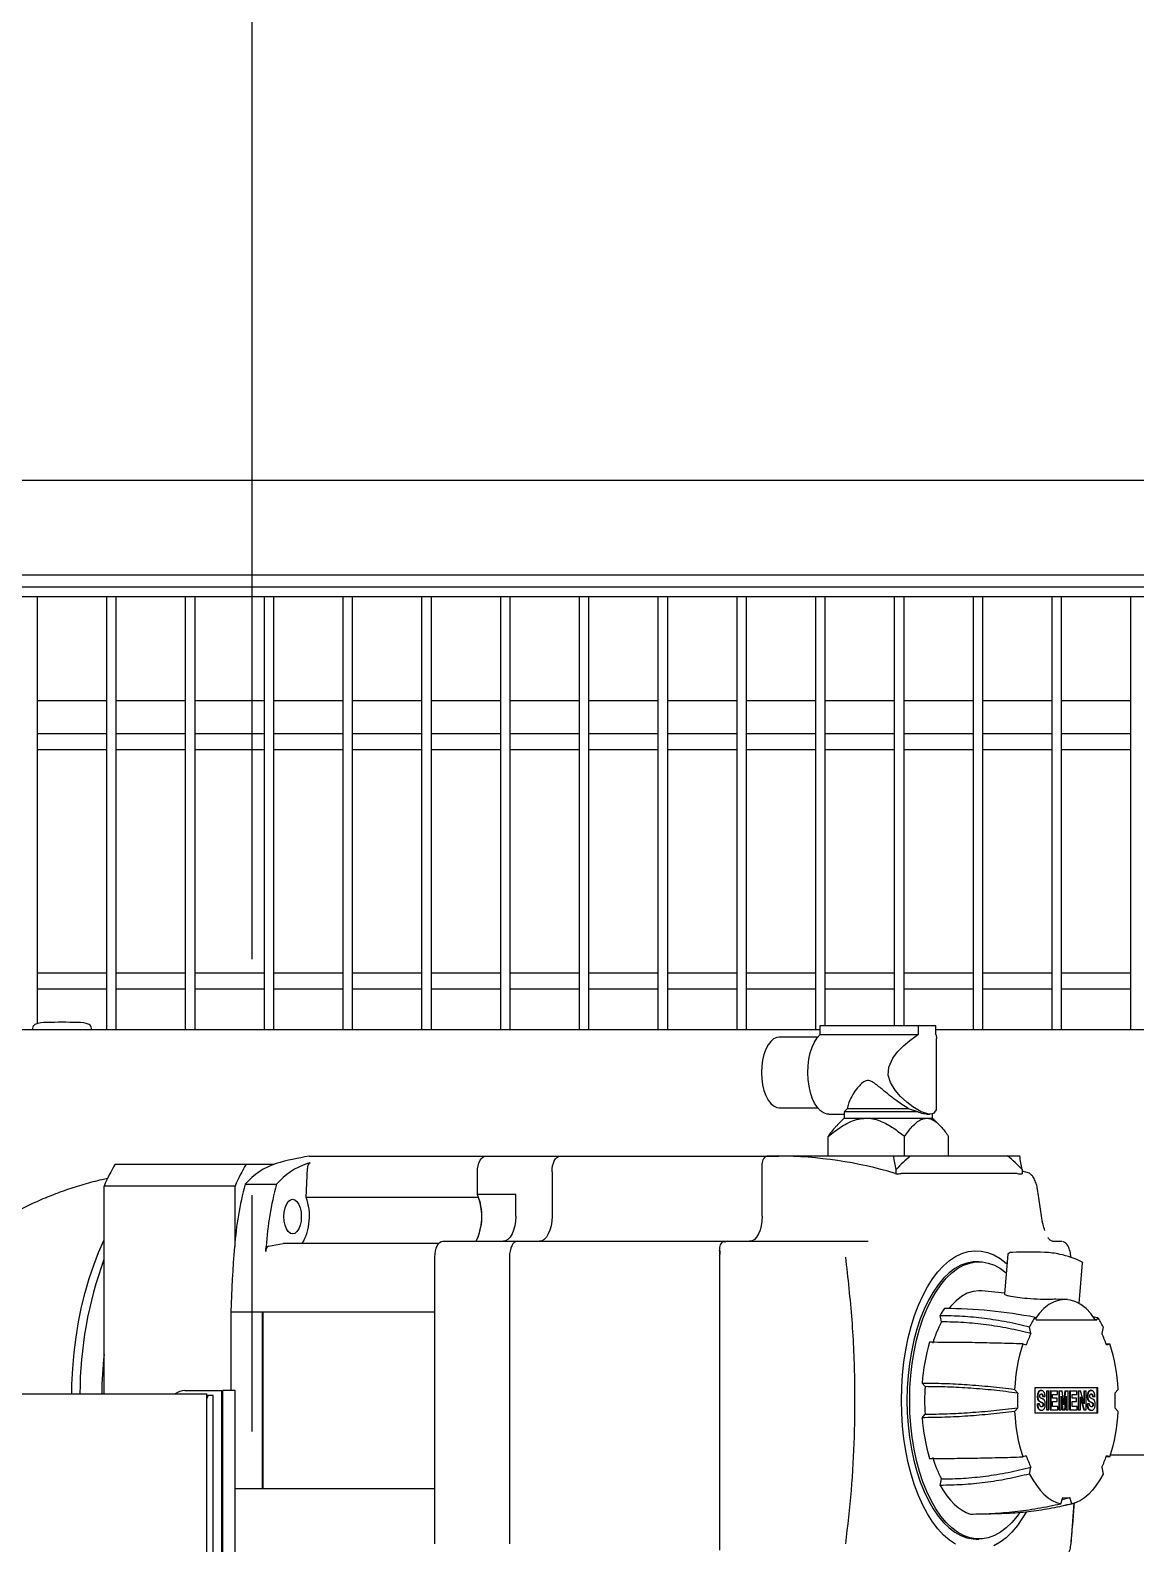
# Model space of a CAD drawing. Header units: inches. Extents: x -347369 to -260369, y 119522 to 149869.
# Drawn here: x -325453.9 to -325103.1, y 137089.1 to 137569.5 of the extents above; entities that cross this region are included whole.
import ezdxf

# ---------------------------------------------------------------- set-up
doc = ezdxf.new("R2010")
doc.units = ezdxf.units.IN
doc.header["$LTSCALE"] = 300
doc.linetypes.add('CENTRO', pattern=[2, 1.25, -0.25, 0.25, -0.25])
for name, color, linetype in [('ASSI', 254, 'CENTRO'), ('MACCHINA', 40, 'Continuous'), ('QUOTE', 7, 'Continuous')]:
    doc.layers.add(name, color=color, linetype=linetype)

# ---------------------------------------------------------------- blocks, each defined once
blk = doc.blocks.new('A$C27be3406')
at = {"layer": 'ASSI'}
blk.add_line((0, 2250), (0, -3750), dxfattribs=at)
at = {"layer": 'MACCHINA'}
for p, q in [((-116.5, -1573), (369, -1573)), ((-116.5, -1603), (369, -1603)), ((369, -1607), (-116.5, -1607)), ((369, -1610), (-116.5, -1610)), ((-68, -1745.5), (-68, -1610)), ((-46, -1747.5), (-46, -1610)), ((-43, -1747.5), (-43, -1610)), ((-21, -1747.5), (-21, -1610)), ((-18, -1747.5), (-18, -1610)), ((4, -1747.5), (4, -1610)), ((7, -1747.5), (7, -1610)), ((29, -1747.5), (29, -1610)), ((32, -1747.5), (32, -1610)), ((54, -1747.5), (54, -1610)), ((57, -1747.5), (57, -1610)), ((79, -1747.5), (79, -1610)), ((82, -1747.5), (82, -1610)), ((104, -1747.5), (104, -1610)), ((107, -1747.5), (107, -1610)), ((129, -1747.5), (129, -1610)), ((132, -1747.5), (132, -1610)), ((154, -1747.5), (154, -1610)), ((157, -1747.5), (157, -1610)), ((179, -1747.5), (179, -1610)), ((182, -1746.1), (182, -1610)), ((204, -1746.1), (204, -1610)), ((207, -1746.1), (207, -1610)), ((229, -1747.5), (229, -1610)), ((232, -1747.5), (232, -1610)), ((254, -1747.5), (254, -1610)), ((257, -1747.5), (257, -1610)), ((279, -1747.5), (279, -1610)), ((-46, -1643), (-68, -1643)), ((-21, -1643), (-43, -1643)), ((4, -1643), (-18, -1643)), ((29, -1643), (7, -1643)), ((54, -1643), (32, -1643)), ((79, -1643), (57, -1643)), ((104, -1643), (82, -1643)), ((129, -1643), (107, -1643)), ((154, -1643), (132, -1643)), ((179, -1643), (157, -1643)), ((204, -1643), (182, -1643)), ((229, -1643), (207, -1643)), ((254, -1643), (232, -1643)), ((279, -1643), (257, -1643)), ((-46, -1653.5), (-68, -1653.5)), ((-21, -1653.5), (-43, -1653.5)), ((4, -1653.5), (-18, -1653.5)), ((29, -1653.5), (7, -1653.5)), ((54, -1653.5), (32, -1653.5)), ((79, -1653.5), (57, -1653.5)), ((104, -1653.5), (82, -1653.5)), ((129, -1653.5), (107, -1653.5)), ((154, -1653.5), (132, -1653.5)), ((179, -1653.5), (157, -1653.5)), ((204, -1653.5), (182, -1653.5)), ((229, -1653.5), (207, -1653.5)), ((254, -1653.5), (232, -1653.5)), ((279, -1653.5), (257, -1653.5)), ((-68, -1658.5), (-46, -1658.5)), ((-43, -1658.5), (-21, -1658.5)), ((-18, -1658.5), (4, -1658.5)), ((7, -1658.5), (29, -1658.5)), ((32, -1658.5), (54, -1658.5)), ((57, -1658.5), (79, -1658.5)), ((82, -1658.5), (104, -1658.5)), ((107, -1658.5), (129, -1658.5)), ((132, -1658.5), (154, -1658.5)), ((157, -1658.5), (179, -1658.5)), ((182, -1658.5), (204, -1658.5)), ((207, -1658.5), (229, -1658.5)), ((232, -1658.5), (254, -1658.5)), ((257, -1658.5), (279, -1658.5)), ((-46, -1729.5), (-68, -1729.5)), ((-21, -1729.5), (-43, -1729.5)), ((4, -1729.5), (-18, -1729.5)), ((29, -1729.5), (7, -1729.5)), ((54, -1729.5), (32, -1729.5)), ((79, -1729.5), (57, -1729.5)), ((104, -1729.5), (82, -1729.5)), ((129, -1729.5), (107, -1729.5)), ((154, -1729.5), (132, -1729.5)), ((179, -1729.5), (157, -1729.5)), ((204, -1729.5), (182, -1729.5)), ((229, -1729.5), (207, -1729.5)), ((254, -1729.5), (232, -1729.5)), ((279, -1729.5), (257, -1729.5)), ((-68, -1734.5), (-46, -1734.5)), ((-43, -1734.5), (-21, -1734.5)), ((-18, -1734.5), (4, -1734.5)), ((7, -1734.5), (29, -1734.5)), ((32, -1734.5), (54, -1734.5)), ((57, -1734.5), (79, -1734.5)), ((82, -1734.5), (104, -1734.5)), ((107, -1734.5), (129, -1734.5)), ((132, -1734.5), (154, -1734.5)), ((157, -1734.5), (179, -1734.5)), ((182, -1734.5), (204, -1734.5)), ((207, -1734.5), (229, -1734.5)), ((232, -1734.5), (254, -1734.5)), ((257, -1734.5), (279, -1734.5)), ((180.34, -1747.5), (-402.5, -1747.5)), ((-69.55, -1746.9), (-69.55, -1747.5)), ((-50.85, -1747.5), (-50.85, -1746.9)), ((180.34, -1748.95), (180.34, -1746.1)), ((180.34, -1746.1), (217.08, -1746.1)), ((211.58, -1748.95), (211.58, -1746.1)), ((217.08, -1748.95), (217.08, -1746.1)), ((457.5, -1747.5), (217.08, -1747.5)), ((179.55, -1749.8), (167.33, -1749.8)), ((180.34, -1748.95), (211.58, -1748.95)), ((217.26, -1771.79), (217.26, -1750.18)), ((167.33, -1772.2), (179.55, -1772.2)), ((189.02, -1772.49), (188.01, -1773.5)), ((208.43, -1772.5), (189.02, -1772.5)), ((211.33, -1773.5), (208.43, -1772.5)), ((183.09, -1774.25), (188.01, -1774.25)), ((188.01, -1775.5), (185.85, -1777.67)), ((188.01, -1773.5), (188.01, -1775.5)), ((211.33, -1773.5), (188.01, -1773.5)), ((188.01, -1775.5), (216.01, -1775.5)), ((214.14, -1774.25), (215.22, -1774.25)), ((216.01, -1775.5), (216.01, -1774.1)), ((218.18, -1777.67), (216.01, -1775.5)), ((182.89, -1787.5), (182.89, -1781.3)), ((207.14, -1787.5), (207.14, -1781.3)), ((221.14, -1787.5), (221.14, -1781.3)), ((-43.38, -1790.1), (7.12, -1790.1)), ((17.27, -1800.69), (17.67, -1791.49)), ((18.19, -1787.6), (167.21, -1787.6)), ((161.96, -1806.6), (161.96, -1790.6)), ((167.21, -1787.6), (163.46, -1787.6)), ((167.21, -1787.5), (243.69, -1787.5)), ((167.21, -1787.5), (167.21, -1787.6)), ((204.45, -1793.21), (204.45, -1791.84)), ((244.45, -1791.84), (244.45, -1793.21)), ((-2.1, -1796.51), (7.86, -1796.51)), ((71.64, -1799.77), (71.64, -1792.6)), ((95.28, -1792.6), (95.28, -1806.6)), ((204.15, -1793.04), (204.45, -1793.21)), ((242.85, -1793.13), (206.05, -1793.13)), ((246.83, -1793.02), (244.45, -1792.37)), ((247.16, -1793.32), (246.84, -1793.02)), ((247.47, -1793.6), (247.3, -1793.44)), ((-46.88, -1863.05), (-46.88, -1797.08)), ((-5.31, -1797.08), (-46.88, -1797.08)), ((-5.31, -1814.96), (-5.31, -1797.08)), ((72, -1800.69), (17.27, -1800.69)), ((83.76, -1799.77), (71.64, -1799.77)), ((83.76, -1806.6), (83.76, -1799.77)), ((5.35, -1816.13), (9.95, -1815.33)), ((59.34, -1815.33), (9.95, -1815.33)), ((60.64, -1814.6), (150.96, -1814.6)), ((190.19, -1814.6), (195.59, -1814.6)), ((253.29, -1814.18), (254.09, -1814.6)), ((254.09, -1814.6), (257.05, -1814.6)), ((58.14, -1910.6), (58.14, -1819.6)), ((81.78, -1819.6), (81.78, -1910.6)), ((148.46, -1817.6), (148.46, -1912.6)), ((239.96, -1818.53), (238.83, -1831.35)), ((230.77, -1821.1), (229.91, -1821.1)), ((262.53, -1834.33), (263.66, -1821.46)), ((238.85, -1831.07), (231.65, -1830.34)), ((255.17, -1832.89), (257.34, -1832.96)), ((258.86, -1833.1), (257.34, -1832.94)), ((58.14, -1837.1), (-6.56, -1837.1)), ((-6.56, -1862), (-6.56, -1837.1)), ((3.4, -1893.1), (3.4, -1837.1)), ((3.65, -1893.1), (3.65, -1837.1)), ((218.85, -1840.17), (218.48, -1838.12)), ((248.56, -1838.75), (248.86, -1839.54)), ((248.86, -1839.54), (268.12, -1839.54)), ((266.93, -1838.43), (268.42, -1838.75)), ((268.12, -1839.54), (267.68, -1839.49)), ((267.68, -1839.54), (267.68, -1839.49)), ((268.42, -1838.75), (268.12, -1839.54)), ((247.22, -1843.88), (246.84, -1841.73)), ((270.14, -1841.73), (269.75, -1843.88)), ((244.63, -1847.17), (245.77, -1847.47)), ((271.07, -1847.12), (272.34, -1847.17)), ((271.21, -1847.47), (272.34, -1847.17)), ((-143.21, -1863.05), (-14.21, -1863.05)), ((-21.21, -1862), (-9.51, -1862)), ((-14.21, -2327.5), (-14.21, -1863.05)), ((-12.21, -1863.5), (-14.21, -1863.5)), ((-12.21, -1927.5), (-12.21, -1863.5)), ((-9.51, -1958), (-9.51, -1862)), ((-5.21, -1862), (-9.21, -1862)), ((-9.21, -1958), (-9.21, -1862)), ((-5.21, -1958), (-5.21, -1862)), ((213.66, -1860.74), (212.73, -1859.6)), ((242.08, -1861.6), (243.05, -1862.79)), ((248.49, -1861.1), (248.49, -1869.1)), ((268.49, -1861.1), (248.49, -1861.1)), ((250.38, -1861.97), (250.56, -1861.97)), ((250.95, -1863.91), (251.12, -1863.91)), ((251.12, -1863.91), (251.73, -1863.91)), ((252.15, -1862.1), (252.15, -1868.1)), ((252.15, -1862.1), (252.93, -1862.1)), ((252.32, -1862.1), (252.32, -1868.1)), ((252.93, -1868.1), (252.93, -1862.1)), ((253.36, -1862.1), (253.36, -1868.1)), ((253.36, -1862.1), (255.71, -1862.1)), ((253.53, -1862.1), (253.53, -1868.1)), ((254.14, -1863.18), (255.71, -1863.18)), ((254.14, -1864.41), (254.14, -1863.18)), ((255.71, -1863.18), (255.71, -1862.1)), ((256.05, -1862.1), (256.05, -1868.1)), ((256.05, -1862.1), (257.14, -1862.1)), ((256.22, -1862.1), (256.22, -1868.1)), ((256.84, -1863.73), (257.35, -1868.1)), ((256.84, -1868.1), (256.84, -1863.73)), ((257.66, -1866.51), (257.14, -1862.1)), ((258.01, -1862.1), (257.57, -1865.78)), ((258.18, -1862.1), (257.66, -1866.51)), ((257.96, -1868.1), (258.48, -1863.73)), ((258.01, -1862.1), (259.09, -1862.1)), ((258.48, -1863.73), (258.48, -1868.1)), ((259.09, -1868.1), (259.09, -1862.1)), ((259.51, -1862.1), (259.51, -1868.1)), ((259.51, -1862.1), (261.86, -1862.1)), ((259.68, -1862.1), (259.68, -1868.1)), ((260.3, -1863.18), (261.86, -1863.18)), ((260.3, -1864.41), (260.3, -1863.18)), ((261.86, -1863.18), (261.86, -1862.1)), ((262.2, -1862.1), (262.2, -1868.1)), ((262.2, -1862.1), (263.01, -1862.1)), ((262.37, -1862.1), (262.37, -1868.1)), ((262.99, -1863.98), (264.16, -1868.1)), ((262.99, -1868.1), (262.99, -1863.98)), ((264.18, -1866.21), (263.01, -1862.1)), ((264.01, -1862.1), (264.01, -1865.6)), ((264.01, -1862.1), (264.79, -1862.1)), ((264.18, -1862.1), (264.18, -1866.21)), ((264.79, -1868.1), (264.79, -1862.1)), ((266.23, -1861.97), (266.4, -1861.97)), ((266.79, -1863.91), (266.97, -1863.91)), ((266.97, -1863.91), (267.58, -1863.91)), ((268.31, -1869.1), (268.31, -1861.1)), ((268.49, -1869.1), (268.49, -1861.1)), ((274.89, -1861.6), (273.92, -1862.79)), ((242.08, -1868.6), (243.05, -1867.41)), ((249.21, -1866.23), (249.39, -1866.23)), ((250, -1866.23), (249.39, -1866.23)), ((250.45, -1868.23), (250.63, -1868.23)), ((252.15, -1868.1), (252.93, -1868.1)), ((253.36, -1868.1), (255.78, -1868.1)), ((255.57, -1864.41), (254.14, -1864.41)), ((254.14, -1865.48), (255.57, -1865.48)), ((254.14, -1867.02), (254.14, -1865.48)), ((255.78, -1867.02), (254.14, -1867.02)), ((255.57, -1865.48), (255.57, -1864.41)), ((255.78, -1868.1), (255.78, -1867.02)), ((256.05, -1868.1), (256.84, -1868.1)), ((256.84, -1865.2), (257.18, -1868.1)), ((257.18, -1868.1), (257.96, -1868.1)), ((258.31, -1865.2), (258.31, -1868.1)), ((258.31, -1868.1), (259.09, -1868.1)), ((259.51, -1868.1), (261.93, -1868.1)), ((261.73, -1864.41), (260.3, -1864.41)), ((260.3, -1865.48), (261.73, -1865.48)), ((260.3, -1867.02), (260.3, -1865.48)), ((261.93, -1867.02), (260.3, -1867.02)), ((261.73, -1865.48), (261.73, -1864.41)), ((261.93, -1868.1), (261.93, -1867.02)), ((262.2, -1868.1), (262.99, -1868.1)), ((262.99, -1864.59), (263.99, -1868.1)), ((263.99, -1868.1), (264.79, -1868.1)), ((265.06, -1866.23), (265.23, -1866.23)), ((265.84, -1866.23), (265.23, -1866.23)), ((266.3, -1868.23), (266.47, -1868.23)), ((274.89, -1868.6), (273.92, -1867.41)), ((212.73, -1870.6), (213.66, -1869.46)), ((248.49, -1869.1), (268.49, -1869.1)), ((245.77, -1882.73), (244.63, -1883.03)), ((272.34, -1883.03), (271.07, -1883.08)), ((272.34, -1883.03), (271.21, -1882.73)), ((785.5, -1882.5), (272.51, -1882.5)), ((246.84, -1888.47), (247.22, -1886.32)), ((269.75, -1886.32), (270.14, -1888.47)), ((218.48, -1892.08), (218.85, -1890.03)), ((-5.21, -1893.1), (58.14, -1893.1)), ((256.74, -1897.91), (257.33, -1895.96)), ((257.16, -1896.54), (259.64, -1895.96)), ((260.24, -1897.91), (259.64, -1895.96)), ((257.69, -1898.5), (260.6, -1897.83)), ((260.88, -1897.74), (259.93, -1910.6)), ((229.91, -1909.1), (230.77, -1909.1))]:
    blk.add_line(p, q, dxfattribs=at)
at = {"layer": 'MACCHINA', "flags": 128}
for points in [[(167.33, -1749.8), (166.58, -1749.9), (165.6, -1750.35), (164.68, -1751.14), (163.84, -1752.24), (163.11, -1753.63), (162.52, -1755.26), (162.09, -1757.06), (161.82, -1759), (161.73, -1761)], [(183.09, -1774.25), (182.55, -1774.21), (181.47, -1773.85), (180.44, -1773.15), (179.49, -1772.11), (178.62, -1770.78), (177.88, -1769.19), (177.28, -1767.37), (176.84, -1765.39), (176.57, -1763.28), (176.47, -1761.11), (176.55, -1758.94), (176.8, -1756.83), (177.23, -1754.82), (177.82, -1752.99), (178.54, -1751.37), (179.39, -1750.01), (180.34, -1748.95)], [(217.23, -1771.79), (217.14, -1772.89), (216.28, -1774.02), (215.53, -1774.23), (214.55, -1774.19), (212.38, -1773.46), (209.79, -1771.94), (207.83, -1770.44), (205.89, -1768.63), (204.14, -1766.59), (202.69, -1764.21), (201.98, -1761.83), (202.14, -1759.33), (203.38, -1756.52), (204.93, -1754.42), (206.77, -1752.51), (208.77, -1750.81), (210.87, -1749.36), (211.58, -1748.95)], [(161.73, -1761), (161.82, -1763), (162.09, -1764.94), (162.52, -1766.74), (163.11, -1768.37), (163.84, -1769.76), (164.68, -1770.86), (165.6, -1771.65), (166.58, -1772.1), (167.33, -1772.2)], [(71.64, -1792.6), (71.68, -1791.62), (71.83, -1790.69), (72.06, -1789.82), (72.37, -1789.06), (72.75, -1788.44), (73.18, -1787.98), (73.65, -1787.7), (74.14, -1787.6)], [(95.28, -1792.6), (95.33, -1791.62), (95.47, -1790.69), (95.7, -1789.82), (96.01, -1789.06), (96.39, -1788.44), (96.82, -1787.98), (97.29, -1787.7), (97.78, -1787.6)], [(11.04, -1810.65), (10.6, -1809.51), (10.33, -1808.19), (10.23, -1806.76), (10.33, -1805.34), (10.6, -1804.01), (11.04, -1802.87), (11.61, -1802), (12.27, -1801.45), (12.98, -1801.26), (13.7, -1801.45), (14.36, -1802), (14.93, -1802.87)], [(14.93, -1802.87), (15.37, -1804.01), (15.64, -1805.34), (15.73, -1806.76), (15.64, -1808.19), (15.37, -1809.51), (14.93, -1810.65), (14.36, -1811.53), (13.7, -1812.08), (12.98, -1812.26), (12.27, -1812.08), (11.61, -1811.53), (11.04, -1810.65)], [(83.76, -1806.6), (83.68, -1808.16), (83.46, -1809.66), (83.09, -1811.04), (82.59, -1812.26), (81.98, -1813.25), (81.29, -1813.99), (80.54, -1814.45), (79.76, -1814.6)], [(95.28, -1806.6), (95.2, -1808.16), (94.97, -1809.66), (94.6, -1811.04), (94.11, -1812.26), (93.5, -1813.25), (92.81, -1813.99), (92.06, -1814.45), (91.28, -1814.6)], [(161.96, -1806.6), (161.89, -1808.16), (161.66, -1809.66), (161.29, -1811.04), (160.79, -1812.26), (160.18, -1813.25), (159.49, -1813.99), (158.74, -1814.45), (157.96, -1814.6)], [(-57.12, -1863.05), (-57.04, -1860.01), (-56.78, -1854.94), (-56.34, -1849.92), (-55.72, -1844.98), (-54.93, -1840.13), (-53.98, -1835.41), (-52.86, -1830.83), (-51.59, -1826.42), (-50.16, -1822.19), (-48.59, -1818.18), (-46.89, -1814.39), (-46.88, -1814.36)], [(58.14, -1819.6), (58.18, -1818.62), (58.33, -1817.69), (58.56, -1816.82), (58.87, -1816.06), (59.25, -1815.44), (59.68, -1814.98), (60.15, -1814.7), (60.64, -1814.6)], [(84.28, -1814.6), (83.79, -1814.7), (83.32, -1814.98), (82.89, -1815.44), (82.51, -1816.06), (82.2, -1816.82), (81.97, -1817.69), (81.83, -1818.62), (81.78, -1819.6)], [(-6.56, -1837.1), (-6.45, -1834.49), (-6.33, -1831.88), (-6.2, -1829.27), (-6.06, -1826.67), (-5.91, -1824.06), (-5.75, -1821.46), (-5.58, -1818.87), (-5.41, -1816.27)], [(4.44, -1817.85), (4.46, -1817.66), (4.47, -1817.46), (4.48, -1817.26), (4.5, -1817.06), (4.51, -1816.86), (4.53, -1816.67), (4.54, -1816.47), (4.55, -1816.27)], [(206.16, -1865.1), (206.25, -1861.02), (206.51, -1856.96), (206.94, -1852.97), (207.55, -1849.07), (208.32, -1845.28), (209.25, -1841.65), (210.34, -1838.18), (211.57, -1834.92), (212.93, -1831.88), (214.42, -1829.08), (216.03, -1826.55), (217.74, -1824.31), (219.54, -1822.37), (221.41, -1820.74), (223.35, -1819.45), (225.34, -1818.49), (227.36, -1817.87), (229.4, -1817.61), (231.44, -1817.7), (233.47, -1818.14), (235.48, -1818.92), (237.44, -1820.05), (239.35, -1821.51), (239.67, -1821.8)], [(229.91, -1821.1), (228.92, -1821.14), (226.95, -1821.5), (225.01, -1822.2), (223.11, -1823.25), (221.26, -1824.64), (219.48, -1826.35), (217.79, -1828.38), (216.19, -1830.7), (214.7, -1833.3), (213.34, -1836.15), (212.11, -1839.24), (211.02, -1842.53), (210.09, -1846.01), (209.31, -1849.64), (208.7, -1853.39), (208.26, -1857.24), (208, -1861.16), (207.91, -1865.1)], [(243.62, -1900.82), (242.89, -1901.82), (241.2, -1903.85), (239.42, -1905.56), (237.57, -1906.95), (235.67, -1908), (233.73, -1908.7), (231.76, -1909.06), (229.79, -1909.06), (227.82, -1908.7), (225.88, -1908), (223.98, -1906.95), (222.13, -1905.56), (220.35, -1903.85), (218.65, -1901.82), (217.06, -1899.5), (215.57, -1896.9), (214.21, -1894.05), (212.98, -1890.96), (211.89, -1887.67), (210.95, -1884.19), (210.18, -1880.56), (209.57, -1876.81), (209.13, -1872.96), (208.86, -1869.04), (208.77, -1865.1), (208.86, -1861.16), (209.13, -1857.24), (209.57, -1853.39), (210.18, -1849.64), (210.95, -1846.01), (211.89, -1842.53), (212.98, -1839.24), (214.21, -1836.15), (215.57, -1833.3), (217.06, -1830.7), (218.65, -1828.38), (220.35, -1826.35), (222.13, -1824.64), (223.98, -1823.25), (225.88, -1822.2), (227.82, -1821.5), (229.79, -1821.14), (231.76, -1821.14), (233.73, -1821.5), (235.67, -1822.2), (237.57, -1823.25), (239.42, -1824.64), (239.42, -1824.64)], [(263.5, -1821.25), (263.62, -1821.35), (263.66, -1821.46), (263.66, -1821.46)], [(231.65, -1830.34), (230.77, -1830.3), (228.9, -1830.5), (227.06, -1831.1), (225.25, -1832.1), (223.51, -1833.48), (221.86, -1835.22), (221.26, -1835.96)], [(267.68, -1839.49), (266.25, -1837.57), (264.73, -1835.97), (263.13, -1834.71), (261.47, -1833.79), (259.77, -1833.24), (258.05, -1833.06), (256.33, -1833.24), (254.64, -1833.79), (252.98, -1834.71), (251.38, -1835.97), (249.85, -1837.57), (248.69, -1839.1)], [(245.69, -1900.6), (244.6, -1902.42), (242.94, -1904.81), (241.19, -1906.9), (239.35, -1908.69), (237.44, -1910.15), (235.48, -1911.28)], [(223.35, -1910.75), (221.41, -1909.46), (219.54, -1907.83), (217.74, -1905.89), (216.03, -1903.65), (214.42, -1901.12), (212.93, -1898.32), (211.57, -1895.28), (210.34, -1892.02), (209.25, -1888.55), (208.32, -1884.92), (207.55, -1881.13), (206.94, -1877.23), (206.51, -1873.24), (206.25, -1869.18), (206.16, -1865.1)], [(207.91, -1865.1), (208, -1869.04), (208.26, -1872.96), (208.7, -1876.81), (209.31, -1880.56), (210.09, -1884.19), (211.02, -1887.67), (212.11, -1890.96), (213.34, -1894.05), (214.7, -1896.9), (216.19, -1899.5), (217.79, -1901.82), (219.48, -1903.85), (221.26, -1905.56), (223.11, -1906.95), (225.01, -1908), (226.95, -1908.7), (228.92, -1909.06), (229.91, -1909.1)], [(218.48, -1892.08), (219.51, -1893.81), (220.59, -1895.39), (221.73, -1896.8), (222.92, -1898.04), (224.15, -1899.11), (225.41, -1899.99), (226.71, -1900.68), (228.02, -1901.18)], [(246.84, -1888.47), (247.87, -1890.36), (248.97, -1892.06), (250.15, -1893.58), (251.38, -1894.89), (252.67, -1895.98), (254, -1896.85), (255.35, -1897.5), (256.74, -1897.91)], [(270.14, -1888.47), (269.11, -1890.36), (268, -1892.06), (266.82, -1893.58), (265.59, -1894.89), (264.3, -1895.98), (262.98, -1896.85), (261.62, -1897.5), (260.24, -1897.91)]]:
    blk.add_lwpolyline(points, dxfattribs=at)
at = {"layer": 'MACCHINA'}
for centre, radius, start, end in [((-68.1, -1747.08), 1.46, 119.2541, 172.5601), ((-65.38, -1754.54), 9.38, 88.0355, 111.4734), ((-60.2, -1869.41), 124.33, 87.7582, 92.2418), ((-55.02, -1754.54), 9.38, 68.5266, 91.9645), ((-52.3, -1747.08), 1.46, 7.4399, 60.7459), ((44.26, -1838.28), 100.01, 151.1987, 155.6712), ((85.83, -1838.28), 100.01, 151.1987, 155.6712), ((14.32, -1810.36), 21.48, 107.7232, 139.8441), ((32.87, -1878.78), 92.35, 99.1425, 105.7636), ((24.28, -1810.36), 21.48, 107.7232, 139.8441), ((19.56, -1791.28), 1.91, 122.8375, 186.205), ((43.5, -1881.36), 95.02, 105.2357, 105.7311), ((167.13, -1916.31), 128.71, 73.2879, 89.9651), ((-219.23, -1864.35), 429.84, 9.7114, 10.2989), ((233.99, -1818.7), 39.92, 128.6068, 137.7217), ((214.91, -1818.7), 39.92, 42.2783, 51.3932), ((-179.23, -1864.35), 429.84, 9.7114, 10.2989), ((95.47, -1822.99), 101.1, 164.8182, 176.1914), ((105.43, -1822.99), 101.1, 164.8182, 176.1914), ((0.94, -1806.67), 17.39, 330.1614, 20.1345), ((54.96, -1806.72), 18.07, 334.128, 22.5971), ((54.64, -1806.68), 18.36, 334.4647, 19.0609), ((151.04, -1816.19), 1.59, 92.7999, 131.4059), ((70.03, -1863.32), 124.56, 159.8199, 179.874), ((6.19, -1817.67), 1.76, 118.7847, 185.8489), ((157.76, -1819.56), 9.3, 167.8071, 180.2504), ((241.17, -1820.06), 1.95, 81.6638, 128.3413), ((246.52, -1914.62), 96.62, 86.9927, 93.0073), ((250.5, -1845.9), 27.79, 77.7078, 87.7445), ((251.69, -1843.44), 25.15, 61.9829, 79.1663), ((244.99, -1852.63), 30.22, 146.511, 151.3119), ((219.27, -1990.67), 154.72, 79.0908, 89.8091), ((272.39, -1854.46), 28.55, 146.5962, 153.513), ((244.58, -1854.46), 28.55, 26.487, 33.4038), ((254.9, -1858.71), 40.54, 152.781, 163.1337), ((280.23, -1859.33), 36.44, 154.9141, 161.0007), ((236.75, -1859.33), 36.44, 18.9993, 25.0859), ((276.11, -1864.15), 63.54, 164.0271, 175.8915), ((299.23, -1864.28), 57.21, 162.601, 177.3177), ((217.74, -1864.28), 57.21, 2.6823, 17.399), ((96.14, -1865.04), 143.75, 174.2179, 179.2088), ((96.09, -1865.03), 143.7, 174.217, 179.2097), ((-21.21, -1867), 5, 90, 127.8145), ((282.28, -1865.1), 68.76, 176.3626, 183.6374), ((304.84, -1865.1), 61.83, 177.861, 182.139), ((212.14, -1865.1), 61.83, 357.861, 2.139), ((299.23, -1865.92), 57.21, 182.6823, 197.399), ((217.74, -1865.92), 57.21, 342.601, 357.3177), ((276.11, -1866.05), 63.54, 184.1085, 195.9729), ((280.23, -1870.87), 36.44, 198.9993, 205.0859), ((236.75, -1870.87), 36.44, 334.9141, 341.0007), ((254.9, -1871.49), 40.54, 196.8663, 207.219), ((258.49, -1888.28), 7.78, 261.4661, 278.5339)]:
    blk.add_arc(centre, radius, start, end, dxfattribs=at)
for points, knots in [([(217.08, -1748.95), (217.19, -1749.28), (217.31, -1749.64), (217.26, -1750.14), (217.26, -1750.18)], [0, 0, 0, 0, 0.929833, 1, 1, 1, 1]), ([(208.43, -1772.5), (207.72, -1772.07), (206.29, -1771.21), (203.9, -1769.49), (201.37, -1767.47), (199.11, -1765.58), (197.41, -1764.26), (196.29, -1763.65), (195.38, -1763.51), (194.28, -1763.83), (192.88, -1765.07), (191.34, -1766.96), (190.08, -1769.09), (189.21, -1770.99), (189.08, -1772), (189.02, -1772.5)], [0, 0, 0, 0, 0.083172, 0.166494, 0.273298, 0.380146, 0.438212, 0.476916, 0.504479, 0.532048, 0.598473, 0.703271, 0.808126, 0.904186, 1, 1, 1, 1]), ([(182.89, -1781.3), (184.28, -1780.21), (186.39, -1778.56), (189.45, -1776.85), (192.07, -1775.76), (193.97, -1775.59), (195.01, -1775.5)], [0, 0, 0, 0, 0.3775621, 0.5717393, 0.7655303, 1, 1, 1, 1]), ([(195.01, -1775.5), (195.18, -1775.5), (196.06, -1775.52), (197.68, -1775.77), (200.42, -1776.71), (203.63, -1778.55), (205.96, -1780.38), (207.14, -1781.3)], [0, 0, 0, 0, 0.036748, 0.1990313, 0.3655954, 0.6795342, 1, 1, 1, 1]), ([(207.14, -1781.3), (207.94, -1780.21), (209.16, -1778.56), (210.92, -1776.85), (212.44, -1775.76), (213.54, -1775.59), (214.14, -1775.5)], [0, 0, 0, 0, 0.3775621, 0.5717393, 0.7655303, 1, 1, 1, 1]), ([(214.14, -1774.25), (213.5, -1774.17), (212.66, -1774.07), (211.6, -1773.61), (211.33, -1773.5)], [0, 0, 0, 0, 0.749408, 1, 1, 1, 1]), ([(214.14, -1775.5), (214.56, -1775.54), (215.41, -1775.64), (217.06, -1776.55), (219, -1778.4), (220.42, -1780.32), (221.14, -1781.3)], [0, 0, 0, 0, 0.163706, 0.332134, 0.661912, 1, 1, 1, 1]), ([(185.89, -1777.75), (185.61, -1777.98), (184.55, -1778.92), (183.6, -1780.28), (182.89, -1781.3)], [0, 0, 0, 0, 0.2548532, 1, 1, 1, 1]), ([(161.96, -1790.6), (161.98, -1790.26), (162.01, -1789.59), (162.27, -1788.69), (162.65, -1788.01), (163.07, -1787.65), (163.35, -1787.61), (163.46, -1787.6)], [0, 0, 0, 0, 0.214568, 0.429121, 0.64403, 0.859018, 1, 1, 1, 1]), ([(-45.68, -1794.7), (-46.31, -1794.82), (-48.86, -1795.33), (-53.26, -1796.52), (-58.84, -1798.26), (-64.27, -1800.29), (-69.54, -1802.57), (-74.64, -1805.09), (-79.55, -1807.83), (-84.25, -1810.78), (-88.72, -1813.91), (-92.96, -1817.21), (-96.95, -1820.65), (-100.65, -1824.2), (-103.24, -1826.87), (-104.52, -1828.38), (-104.74, -1828.64)], [0, 0, 0, 0, 0.02727, 0.111189, 0.194578, 0.277394, 0.359591, 0.441112, 0.521889, 0.601842, 0.680875, 0.758875, 0.835703, 0.911199, 0.985171, 1, 1, 1, 1]), ([(204.45, -1793.21), (204.78, -1793.18), (205.32, -1793.13), (205.85, -1793.13), (206.05, -1793.13)], [0, 0, 0, 0, 0.620907, 1, 1, 1, 1]), ([(242.85, -1793.13), (243.18, -1793.13), (243.71, -1793.14), (244.25, -1793.19), (244.45, -1793.21)], [0, 0, 0, 0, 0.620893, 1, 1, 1, 1]), ([(247.16, -1793.32), (247.19, -1793.32), (247.24, -1793.33), (247.28, -1793.41), (247.3, -1793.44)], [0, 0, 0, 0, 0.6231998, 1, 1, 1, 1]), ([(249.35, -1798.1), (249.24, -1797.58), (249.02, -1796.52), (248.44, -1795.02), (247.91, -1793.97), (247.55, -1793.66), (247.47, -1793.6)], [0, 0, 0, 0, 0.296407, 0.601211, 0.914555, 1, 1, 1, 1]), ([(249.34, -1798.11), (249.35, -1798.1), (249.37, -1798.08), (249.31, -1798.07), (249.28, -1798.07)], [0, 0, 0, 0, 0.421803, 1, 1, 1, 1]), ([(250.59, -1806.52), (250.33, -1804.62), (249.93, -1801.81), (249.5, -1799.01), (249.36, -1798.09)], [0, 0, 0, 0, 0.672386, 1, 1, 1, 1]), ([(251.66, -1811.18), (251.45, -1810.57), (250.98, -1809.17), (250.72, -1807.45), (250.57, -1806.48)], [0, 0, 0, 0, 0.43183, 1, 1, 1, 1]), ([(148.46, -1817.6), (148.48, -1817.26), (148.51, -1816.59), (148.77, -1815.69), (149.15, -1815.01), (149.57, -1814.65), (149.85, -1814.61), (149.96, -1814.6)], [0, 0, 0, 0, 0.2145529, 0.4290891, 0.6440029, 0.8590052, 1, 1, 1, 1]), ([(149.96, -1814.6), (153.56, -1814.6), (160.76, -1814.6), (171.2, -1814.6), (181.01, -1814.6), (187.13, -1814.6), (190.19, -1814.6)], [0, 0, 0, 0, 0.27999, 0.55998, 0.779989, 1, 1, 1, 1]), ([(253.29, -1814.18), (253.09, -1814.04), (252.87, -1813.89), (252.65, -1813.42), (252.63, -1813.39)], [0, 0, 0, 0, 0.925029, 1, 1, 1, 1]), ([(259.99, -1819.64), (259.95, -1819.32), (259.87, -1818.7), (259.66, -1817.77), (259.39, -1816.91), (258.95, -1815.9), (258.27, -1814.95), (257.67, -1814.76), (257.37, -1814.66)], [0, 0, 0, 0, 0.121003, 0.243307, 0.366972, 0.491902, 0.744053, 1, 1, 1, 1]), ([(188.48, -1910.6), (189.13, -1904.96), (190.43, -1893.68), (191.36, -1876.66), (191.52, -1858.61), (190.73, -1839.55), (189.23, -1826.25), (188.48, -1819.6)], [0, 0, 0, 0, 0.18667, 0.37334, 0.56001, 0.780004, 1, 1, 1, 1]), ([(238.88, -1831.36), (238.86, -1831.37), (238.77, -1831.43), (239.16, -1831.65), (239.88, -1831.81), (240.24, -1831.89)], [0, 0, 0, 0, 0.099842, 0.5454806, 1, 1, 1, 1]), ([(240.24, -1831.89), (241.12, -1832.04), (242.89, -1832.35), (246.26, -1832.73), (248.86, -1832.88), (250.28, -1832.96)], [0, 0, 0, 0, 0.306532, 0.621702, 1, 1, 1, 1]), ([(250.28, -1832.96), (250.82, -1832.97), (251.9, -1833), (253.53, -1832.96), (254.59, -1832.91), (255.08, -1832.89), (255.17, -1832.89)], [0, 0, 0, 0, 0.307398, 0.614421, 0.930852, 1, 1, 1, 1]), ([(218.48, -1838.12), (220.81, -1838.16), (225.45, -1838.24), (232.53, -1838.95), (239.66, -1840.04), (244.45, -1841.17), (246.84, -1841.73)], [0, 0, 0, 0, 0.248207, 0.496412, 0.748209, 1, 1, 1, 1]), ([(247.22, -1843.88), (244.86, -1843.31), (240.15, -1842.17), (233.04, -1841.04), (225.92, -1840.31), (221.21, -1840.22), (218.85, -1840.17)], [0, 0, 0, 0, 0.248069, 0.496145, 0.748071, 1, 1, 1, 1]), ([(244.63, -1847.17), (242.08, -1847.09), (236.98, -1846.94), (229.5, -1846.78), (222.14, -1846.68), (217.39, -1846.67), (215.02, -1846.67)], [0, 0, 0, 0, 0.248179, 0.496365, 0.748182, 1, 1, 1, 1]), ([(-13.21, -1863.5), (-13.35, -1863.52), (-13.63, -1863.55), (-13.94, -1863.78), (-14.11, -1864.05), (-14.2, -1864.27), (-14.21, -1864.43), (-14.21, -1864.5)], [0, 0, 0, 0, 0.31012, 0.616121, 0.758896, 0.886022, 1, 1, 1, 1]), ([(212.73, -1859.6), (215.07, -1859.62), (219.73, -1859.67), (227, -1860.06), (234.44, -1860.66), (239.53, -1861.29), (242.08, -1861.6)], [0, 0, 0, 0, 0.248207, 0.496412, 0.748209, 1, 1, 1, 1]), ([(243.05, -1862.79), (240.54, -1862.48), (235.51, -1861.84), (228.1, -1861.22), (220.77, -1860.81), (216.03, -1860.76), (213.66, -1860.74)], [0, 0, 0, 0, 0.248069, 0.496145, 0.748071, 1, 1, 1, 1]), ([(249.56, -1862.48), (249.52, -1862.58), (249.4, -1862.8), (249.29, -1863.26), (249.28, -1863.63), (249.27, -1863.82)], [0, 0, 0, 0, 0.26676, 0.621762, 1, 1, 1, 1]), ([(249.27, -1863.82), (249.27, -1863.93), (249.27, -1864.12), (249.3, -1864.31), (249.31, -1864.39)], [0, 0, 0, 0, 0.564722, 1, 1, 1, 1]), ([(249.74, -1862.48), (249.69, -1862.58), (249.58, -1862.8), (249.46, -1863.26), (249.45, -1863.63), (249.44, -1863.82)], [0, 0, 0, 0, 0.26676, 0.621762, 1, 1, 1, 1]), ([(249.44, -1863.82), (249.44, -1863.93), (249.45, -1864.12), (249.47, -1864.31), (249.48, -1864.39)], [0, 0, 0, 0, 0.5647224, 1, 1, 1, 1]), ([(250.38, -1861.97), (250.32, -1861.97), (250.12, -1861.99), (249.82, -1862.11), (249.64, -1862.38), (249.56, -1862.48)], [0, 0, 0, 0, 0.229102, 0.691683, 1, 1, 1, 1]), ([(250.56, -1861.97), (250.49, -1861.97), (250.29, -1861.99), (249.99, -1862.11), (249.81, -1862.38), (249.74, -1862.48)], [0, 0, 0, 0, 0.229102, 0.691683, 1, 1, 1, 1]), ([(250.05, -1863.76), (250.06, -1863.69), (250.06, -1863.56), (250.11, -1863.38), (250.16, -1863.3), (250.18, -1863.26)], [0, 0, 0, 0, 0.346598, 0.698326, 1, 1, 1, 1]), ([(250.1, -1864.03), (250.09, -1864), (250.07, -1863.94), (250.05, -1863.85), (250.05, -1863.78), (250.05, -1863.76)], [0, 0, 0, 0, 0.351627, 0.767158, 1, 1, 1, 1]), ([(250.18, -1863.26), (250.22, -1863.21), (250.32, -1863.09), (250.46, -1863.05), (250.55, -1863.05), (250.57, -1863.05)], [0, 0, 0, 0, 0.316927, 0.835894, 1, 1, 1, 1]), ([(250.4, -1863.05), (250.48, -1863.05), (250.61, -1863.06), (250.72, -1863.19), (250.76, -1863.24)], [0, 0, 0, 0, 0.601771, 1, 1, 1, 1]), ([(251.39, -1862.46), (251.34, -1862.39), (251.18, -1862.16), (250.89, -1862), (250.66, -1861.98), (250.56, -1861.97)], [0, 0, 0, 0, 0.2262104, 0.6451292, 1, 1, 1, 1]), ([(250.57, -1863.05), (250.64, -1863.05), (250.74, -1863.06), (250.86, -1863.14), (250.91, -1863.2), (250.93, -1863.24)], [0, 0, 0, 0, 0.529561, 0.76114, 1, 1, 1, 1]), ([(250.76, -1863.24), (250.79, -1863.28), (250.85, -1863.4), (250.91, -1863.64), (250.94, -1863.83), (250.95, -1863.91)], [0, 0, 0, 0, 0.257796, 0.67971, 1, 1, 1, 1]), ([(250.93, -1863.24), (250.96, -1863.28), (251.03, -1863.4), (251.09, -1863.64), (251.11, -1863.83), (251.12, -1863.91)], [0, 0, 0, 0, 0.257796, 0.67971, 1, 1, 1, 1]), ([(251.62, -1863), (251.58, -1862.89), (251.52, -1862.69), (251.43, -1862.53), (251.39, -1862.46)], [0, 0, 0, 0, 0.5682406, 1, 1, 1, 1]), ([(251.73, -1863.91), (251.72, -1863.71), (251.71, -1863.4), (251.64, -1863.11), (251.62, -1863)], [0, 0, 0, 0, 0.6198109, 1, 1, 1, 1]), ([(265.41, -1862.48), (265.36, -1862.58), (265.25, -1862.8), (265.13, -1863.26), (265.12, -1863.63), (265.11, -1863.82)], [0, 0, 0, 0, 0.26676, 0.621762, 1, 1, 1, 1]), ([(265.11, -1863.82), (265.12, -1863.93), (265.12, -1864.12), (265.15, -1864.31), (265.16, -1864.39)], [0, 0, 0, 0, 0.564722, 1, 1, 1, 1]), ([(265.58, -1862.48), (265.53, -1862.58), (265.42, -1862.8), (265.31, -1863.26), (265.29, -1863.63), (265.29, -1863.82)], [0, 0, 0, 0, 0.26676, 0.621762, 1, 1, 1, 1]), ([(265.29, -1863.82), (265.29, -1863.93), (265.29, -1864.12), (265.32, -1864.31), (265.33, -1864.39)], [0, 0, 0, 0, 0.564722, 1, 1, 1, 1]), ([(266.23, -1861.97), (266.16, -1861.97), (265.96, -1861.99), (265.67, -1862.11), (265.48, -1862.38), (265.41, -1862.48)], [0, 0, 0, 0, 0.229102, 0.691684, 1, 1, 1, 1]), ([(266.4, -1861.97), (266.33, -1861.97), (266.13, -1861.99), (265.84, -1862.11), (265.66, -1862.38), (265.58, -1862.48)], [0, 0, 0, 0, 0.229102, 0.691684, 1, 1, 1, 1]), ([(265.9, -1863.76), (265.9, -1863.69), (265.91, -1863.56), (265.96, -1863.38), (266, -1863.3), (266.03, -1863.26)], [0, 0, 0, 0, 0.346598, 0.698322, 1, 1, 1, 1]), ([(265.94, -1864.03), (265.93, -1864), (265.91, -1863.94), (265.9, -1863.85), (265.9, -1863.78), (265.9, -1863.76)], [0, 0, 0, 0, 0.351625, 0.767181, 1, 1, 1, 1]), ([(266.03, -1863.26), (266.06, -1863.21), (266.16, -1863.09), (266.3, -1863.05), (266.4, -1863.05), (266.42, -1863.05)], [0, 0, 0, 0, 0.316927, 0.835895, 1, 1, 1, 1]), ([(266.24, -1863.05), (266.32, -1863.05), (266.45, -1863.06), (266.56, -1863.19), (266.61, -1863.24)], [0, 0, 0, 0, 0.601771, 1, 1, 1, 1]), ([(267.24, -1862.46), (267.18, -1862.39), (267.03, -1862.16), (266.74, -1862), (266.51, -1861.98), (266.4, -1861.97)], [0, 0, 0, 0, 0.2262104, 0.6451299, 1, 1, 1, 1]), ([(266.42, -1863.05), (266.48, -1863.05), (266.58, -1863.06), (266.7, -1863.14), (266.75, -1863.2), (266.78, -1863.24)], [0, 0, 0, 0, 0.52956, 0.76114, 1, 1, 1, 1]), ([(266.61, -1863.24), (266.63, -1863.28), (266.7, -1863.4), (266.76, -1863.64), (266.78, -1863.83), (266.79, -1863.91)], [0, 0, 0, 0, 0.257796, 0.67971, 1, 1, 1, 1]), ([(266.78, -1863.24), (266.81, -1863.28), (266.87, -1863.4), (266.93, -1863.64), (266.96, -1863.83), (266.97, -1863.91)], [0, 0, 0, 0, 0.257796, 0.67971, 1, 1, 1, 1]), ([(267.46, -1863), (267.43, -1862.89), (267.36, -1862.69), (267.28, -1862.53), (267.24, -1862.46)], [0, 0, 0, 0, 0.56824, 1, 1, 1, 1]), ([(267.58, -1863.91), (267.57, -1863.71), (267.55, -1863.4), (267.49, -1863.11), (267.46, -1863)], [0, 0, 0, 0, 0.619811, 1, 1, 1, 1]), ([(242.08, -1868.6), (239.57, -1868.91), (234.55, -1869.52), (227.15, -1870.13), (219.84, -1870.53), (215.1, -1870.58), (212.73, -1870.6)], [0, 0, 0, 0, 0.248179, 0.496365, 0.748182, 1, 1, 1, 1]), ([(213.66, -1869.46), (216, -1869.44), (220.67, -1869.39), (227.95, -1868.99), (235.4, -1868.37), (240.5, -1867.73), (243.05, -1867.41)], [0, 0, 0, 0, 0.248105, 0.496208, 0.748108, 1, 1, 1, 1]), ([(249.21, -1866.23), (249.22, -1866.36), (249.24, -1866.63), (249.29, -1867.05), (249.37, -1867.29), (249.41, -1867.42)], [0, 0, 0, 0, 0.315941, 0.65012, 1, 1, 1, 1]), ([(249.31, -1864.39), (249.33, -1864.47), (249.35, -1864.61), (249.39, -1864.74), (249.41, -1864.79)], [0, 0, 0, 0, 0.57776, 1, 1, 1, 1]), ([(249.39, -1866.23), (249.39, -1866.36), (249.41, -1866.63), (249.46, -1867.05), (249.54, -1867.29), (249.58, -1867.42)], [0, 0, 0, 0, 0.315941, 0.65012, 1, 1, 1, 1]), ([(249.41, -1864.79), (249.45, -1864.88), (249.52, -1865.05), (249.62, -1865.17), (249.67, -1865.22)], [0, 0, 0, 0, 0.530802, 1, 1, 1, 1]), ([(249.41, -1867.42), (249.47, -1867.56), (249.59, -1867.81), (249.75, -1867.95), (249.82, -1868.02)], [0, 0, 0, 0, 0.548326, 1, 1, 1, 1]), ([(249.48, -1864.39), (249.5, -1864.47), (249.52, -1864.61), (249.57, -1864.74), (249.58, -1864.79)], [0, 0, 0, 0, 0.57776, 1, 1, 1, 1]), ([(249.58, -1864.79), (249.62, -1864.88), (249.7, -1865.05), (249.79, -1865.17), (249.84, -1865.22)], [0, 0, 0, 0, 0.530802, 1, 1, 1, 1]), ([(249.58, -1867.42), (249.65, -1867.56), (249.76, -1867.81), (249.92, -1867.95), (249.99, -1868.02)], [0, 0, 0, 0, 0.548326, 1, 1, 1, 1]), ([(249.67, -1865.22), (249.77, -1865.3), (249.99, -1865.48), (250.23, -1865.59), (250.36, -1865.65)], [0, 0, 0, 0, 0.43887, 1, 1, 1, 1]), ([(249.82, -1868.02), (249.93, -1868.09), (250.13, -1868.21), (250.35, -1868.22), (250.45, -1868.23)], [0, 0, 0, 0, 0.518886, 1, 1, 1, 1]), ([(249.84, -1865.22), (249.94, -1865.3), (250.17, -1865.48), (250.4, -1865.59), (250.54, -1865.65)], [0, 0, 0, 0, 0.4388705, 1, 1, 1, 1]), ([(249.99, -1868.02), (250.1, -1868.09), (250.31, -1868.21), (250.52, -1868.22), (250.63, -1868.23)], [0, 0, 0, 0, 0.518886, 1, 1, 1, 1]), ([(250.22, -1866.95), (250.19, -1866.9), (250.11, -1866.79), (250.04, -1866.52), (250.01, -1866.32), (250, -1866.23)], [0, 0, 0, 0, 0.290179, 0.666556, 1, 1, 1, 1]), ([(250.29, -1864.29), (250.27, -1864.27), (250.22, -1864.24), (250.15, -1864.16), (250.12, -1864.08), (250.1, -1864.03)], [0, 0, 0, 0, 0.333097, 0.612586, 1, 1, 1, 1]), ([(250.65, -1867.15), (250.65, -1867.15), (250.63, -1867.15), (250.61, -1867.15), (250.6, -1867.15), (250.58, -1867.15), (250.57, -1867.15), (250.55, -1867.14), (250.53, -1867.14), (250.52, -1867.14), (250.5, -1867.13), (250.49, -1867.13), (250.48, -1867.13), (250.46, -1867.12), (250.44, -1867.11), (250.43, -1867.11), (250.41, -1867.1), (250.38, -1867.09), (250.36, -1867.07), (250.35, -1867.07), (250.33, -1867.05), (250.31, -1867.04), (250.3, -1867.03), (250.29, -1867.02), (250.28, -1867.01), (250.26, -1867), (250.25, -1866.99), (250.24, -1866.98), (250.23, -1866.97), (250.22, -1866.96), (250.22, -1866.95)], [0, 0, 0, 0, 0.0554725, 0.0832079, 0.1386808, 0.1664163, 0.1941519, 0.2218874, 0.2773611, 0.3050967, 0.3328324, 0.3605681, 0.3883038, 0.4437788, 0.4715146, 0.4992505, 0.5269864, 0.6379794, 0.6657156, 0.6934518, 0.721188, 0.7766675, 0.8044039, 0.8321404, 0.8598769, 0.8876135, 0.9153502, 0.9430869, 0.9715363, 1, 1, 1, 1]), ([(250.71, -1864.5), (250.62, -1864.47), (250.48, -1864.41), (250.35, -1864.33), (250.29, -1864.29)], [0, 0, 0, 0, 0.5976212, 1, 1, 1, 1]), ([(250.36, -1865.65), (250.43, -1865.68), (250.55, -1865.74), (250.68, -1865.8), (250.73, -1865.83)], [0, 0, 0, 0, 0.555684, 1, 1, 1, 1]), ([(250.54, -1865.65), (250.61, -1865.68), (250.73, -1865.74), (250.85, -1865.8), (250.9, -1865.83)], [0, 0, 0, 0, 0.555684, 1, 1, 1, 1]), ([(250.89, -1866.96), (250.82, -1867.02), (250.71, -1867.13), (250.59, -1867.14), (250.54, -1867.14)], [0, 0, 0, 0, 0.589269, 1, 1, 1, 1]), ([(250.63, -1868.23), (250.69, -1868.22), (250.89, -1868.21), (251.21, -1868.1), (251.41, -1867.82), (251.51, -1867.69)], [0, 0, 0, 0, 0.213303, 0.642942, 1, 1, 1, 1]), ([(251.06, -1866.96), (251.01, -1867.01), (250.93, -1867.1), (250.79, -1867.14), (250.7, -1867.15), (250.65, -1867.15)], [0, 0, 0, 0, 0.3704663, 0.6817575, 1, 1, 1, 1]), ([(251.53, -1865.08), (251.47, -1865.01), (251.32, -1864.82), (251.04, -1864.65), (250.82, -1864.55), (250.71, -1864.5)], [0, 0, 0, 0, 0.230201, 0.612208, 1, 1, 1, 1]), ([(250.73, -1865.83), (250.78, -1865.85), (250.85, -1865.89), (250.91, -1865.97), (250.93, -1866)], [0, 0, 0, 0, 0.623337, 1, 1, 1, 1]), ([(251.03, -1866.43), (251.03, -1866.49), (251.02, -1866.64), (250.97, -1866.83), (250.91, -1866.92), (250.89, -1866.96)], [0, 0, 0, 0, 0.3202032, 0.6781037, 1, 1, 1, 1]), ([(250.9, -1865.83), (250.94, -1865.85), (250.99, -1865.88), (251.06, -1865.93), (251.09, -1865.97), (251.11, -1866)], [0, 0, 0, 0, 0.492953, 0.744531, 1, 1, 1, 1]), ([(250.93, -1866), (250.95, -1866.02), (250.98, -1866.08), (251.02, -1866.23), (251.03, -1866.35), (251.03, -1866.43)], [0, 0, 0, 0, 0.2668668, 0.5333614, 1, 1, 1, 1]), ([(251.2, -1866.43), (251.2, -1866.49), (251.2, -1866.64), (251.14, -1866.83), (251.09, -1866.92), (251.06, -1866.96)], [0, 0, 0, 0, 0.320203, 0.678104, 1, 1, 1, 1]), ([(251.11, -1866), (251.13, -1866.03), (251.17, -1866.1), (251.2, -1866.26), (251.2, -1866.37), (251.2, -1866.43)], [0, 0, 0, 0, 0.328122, 0.648836, 1, 1, 1, 1]), ([(251.51, -1867.69), (251.56, -1867.6), (251.67, -1867.37), (251.79, -1866.89), (251.81, -1866.5), (251.81, -1866.3)], [0, 0, 0, 0, 0.256519, 0.616467, 1, 1, 1, 1]), ([(251.68, -1865.38), (251.66, -1865.32), (251.61, -1865.2), (251.55, -1865.12), (251.53, -1865.08)], [0, 0, 0, 0, 0.5493929, 1, 1, 1, 1]), ([(251.81, -1866.3), (251.81, -1866.1), (251.8, -1865.77), (251.72, -1865.49), (251.68, -1865.38)], [0, 0, 0, 0, 0.594121, 1, 1, 1, 1]), ([(265.06, -1866.23), (265.07, -1866.36), (265.08, -1866.63), (265.14, -1867.05), (265.21, -1867.29), (265.25, -1867.42)], [0, 0, 0, 0, 0.315941, 0.65012, 1, 1, 1, 1]), ([(265.16, -1864.39), (265.17, -1864.47), (265.2, -1864.61), (265.24, -1864.74), (265.25, -1864.79)], [0, 0, 0, 0, 0.577761, 1, 1, 1, 1]), ([(265.23, -1866.23), (265.24, -1866.36), (265.26, -1866.63), (265.31, -1867.05), (265.39, -1867.29), (265.43, -1867.42)], [0, 0, 0, 0, 0.315941, 0.65012, 1, 1, 1, 1]), ([(265.25, -1864.79), (265.29, -1864.88), (265.37, -1865.05), (265.46, -1865.17), (265.51, -1865.22)], [0, 0, 0, 0, 0.530802, 1, 1, 1, 1]), ([(265.25, -1867.42), (265.32, -1867.56), (265.44, -1867.81), (265.59, -1867.95), (265.66, -1868.02)], [0, 0, 0, 0, 0.548326, 1, 1, 1, 1]), ([(265.33, -1864.39), (265.34, -1864.47), (265.37, -1864.61), (265.41, -1864.74), (265.43, -1864.79)], [0, 0, 0, 0, 0.577761, 1, 1, 1, 1]), ([(265.43, -1864.79), (265.47, -1864.88), (265.54, -1865.05), (265.64, -1865.17), (265.68, -1865.22)], [0, 0, 0, 0, 0.530802, 1, 1, 1, 1]), ([(265.43, -1867.42), (265.49, -1867.56), (265.61, -1867.81), (265.77, -1867.95), (265.84, -1868.02)], [0, 0, 0, 0, 0.548326, 1, 1, 1, 1]), ([(265.51, -1865.22), (265.61, -1865.3), (265.84, -1865.48), (266.08, -1865.59), (266.21, -1865.65)], [0, 0, 0, 0, 0.43887, 1, 1, 1, 1]), ([(265.66, -1868.02), (265.77, -1868.09), (265.98, -1868.21), (266.19, -1868.22), (266.3, -1868.23)], [0, 0, 0, 0, 0.518886, 1, 1, 1, 1]), ([(265.68, -1865.22), (265.78, -1865.3), (266.01, -1865.48), (266.25, -1865.59), (266.38, -1865.65)], [0, 0, 0, 0, 0.43887, 1, 1, 1, 1]), ([(266.06, -1866.95), (266.03, -1866.9), (265.95, -1866.79), (265.88, -1866.52), (265.86, -1866.32), (265.84, -1866.23)], [0, 0, 0, 0, 0.290179, 0.666555, 1, 1, 1, 1]), ([(265.84, -1868.02), (265.94, -1868.09), (266.15, -1868.21), (266.37, -1868.22), (266.47, -1868.23)], [0, 0, 0, 0, 0.518886, 1, 1, 1, 1]), ([(266.14, -1864.29), (266.11, -1864.27), (266.07, -1864.24), (266, -1864.16), (265.96, -1864.08), (265.94, -1864.03)], [0, 0, 0, 0, 0.333099, 0.612589, 1, 1, 1, 1]), ([(266.5, -1867.15), (266.49, -1867.15), (266.48, -1867.15), (266.46, -1867.15), (266.44, -1867.15), (266.42, -1867.15), (266.41, -1867.15), (266.39, -1867.14), (266.38, -1867.14), (266.36, -1867.14), (266.35, -1867.13), (266.34, -1867.13), (266.32, -1867.13), (266.3, -1867.12), (266.29, -1867.11), (266.28, -1867.11), (266.25, -1867.1), (266.23, -1867.09), (266.2, -1867.07), (266.19, -1867.07), (266.17, -1867.05), (266.16, -1867.04), (266.14, -1867.03), (266.13, -1867.02), (266.12, -1867.01), (266.11, -1867), (266.1, -1866.99), (266.09, -1866.98), (266.08, -1866.97), (266.07, -1866.96), (266.06, -1866.95)], [0, 0, 0, 0, 0.055473, 0.083208, 0.138681, 0.166416, 0.194152, 0.221888, 0.277361, 0.305097, 0.332833, 0.360568, 0.388304, 0.443779, 0.471515, 0.499251, 0.526987, 0.63798, 0.665716, 0.693452, 0.721188, 0.776668, 0.804404, 0.832141, 0.859877, 0.887614, 0.915351, 0.943087, 0.971537, 1, 1, 1, 1]), ([(266.55, -1864.5), (266.47, -1864.47), (266.33, -1864.41), (266.19, -1864.33), (266.14, -1864.29)], [0, 0, 0, 0, 0.59762, 1, 1, 1, 1]), ([(266.21, -1865.65), (266.28, -1865.68), (266.4, -1865.74), (266.52, -1865.8), (266.58, -1865.83)], [0, 0, 0, 0, 0.5556829, 1, 1, 1, 1]), ([(266.38, -1865.65), (266.45, -1865.68), (266.57, -1865.74), (266.69, -1865.8), (266.75, -1865.83)], [0, 0, 0, 0, 0.555683, 1, 1, 1, 1]), ([(266.73, -1866.96), (266.67, -1867.02), (266.56, -1867.13), (266.43, -1867.14), (266.38, -1867.14)], [0, 0, 0, 0, 0.589269, 1, 1, 1, 1]), ([(266.47, -1868.23), (266.54, -1868.22), (266.74, -1868.21), (267.05, -1868.1), (267.26, -1867.82), (267.35, -1867.69)], [0, 0, 0, 0, 0.213303, 0.642942, 1, 1, 1, 1]), ([(266.9, -1866.96), (266.86, -1867.01), (266.77, -1867.1), (266.63, -1867.14), (266.54, -1867.15), (266.5, -1867.15)], [0, 0, 0, 0, 0.370469, 0.681759, 1, 1, 1, 1]), ([(267.37, -1865.08), (267.31, -1865.01), (267.16, -1864.82), (266.88, -1864.65), (266.66, -1864.55), (266.55, -1864.5)], [0, 0, 0, 0, 0.230201, 0.612208, 1, 1, 1, 1]), ([(266.58, -1865.83), (266.62, -1865.85), (266.69, -1865.89), (266.76, -1865.97), (266.78, -1866)], [0, 0, 0, 0, 0.623337, 1, 1, 1, 1]), ([(266.88, -1866.43), (266.87, -1866.49), (266.87, -1866.64), (266.81, -1866.83), (266.76, -1866.92), (266.73, -1866.96)], [0, 0, 0, 0, 0.320203, 0.678104, 1, 1, 1, 1]), ([(266.75, -1865.83), (266.78, -1865.85), (266.84, -1865.88), (266.91, -1865.93), (266.94, -1865.97), (266.95, -1866)], [0, 0, 0, 0, 0.492953, 0.744532, 1, 1, 1, 1]), ([(266.78, -1866), (266.8, -1866.02), (266.83, -1866.08), (266.87, -1866.23), (266.87, -1866.35), (266.88, -1866.43)], [0, 0, 0, 0, 0.266866, 0.533361, 1, 1, 1, 1]), ([(267.05, -1866.43), (267.05, -1866.49), (267.04, -1866.64), (266.99, -1866.83), (266.93, -1866.92), (266.9, -1866.96)], [0, 0, 0, 0, 0.320203, 0.678104, 1, 1, 1, 1]), ([(266.95, -1866), (266.97, -1866.03), (267.01, -1866.1), (267.04, -1866.26), (267.05, -1866.37), (267.05, -1866.43)], [0, 0, 0, 0, 0.328124, 0.648841, 1, 1, 1, 1]), ([(267.35, -1867.69), (267.4, -1867.6), (267.52, -1867.37), (267.64, -1866.89), (267.65, -1866.5), (267.66, -1866.3)], [0, 0, 0, 0, 0.256519, 0.6164686, 1, 1, 1, 1]), ([(267.53, -1865.38), (267.5, -1865.32), (267.46, -1865.2), (267.4, -1865.12), (267.37, -1865.08)], [0, 0, 0, 0, 0.549392, 1, 1, 1, 1]), ([(267.66, -1866.3), (267.65, -1866.1), (267.65, -1865.77), (267.56, -1865.49), (267.53, -1865.38)], [0, 0, 0, 0, 0.594121, 1, 1, 1, 1]), ([(215.02, -1883.53), (217.36, -1883.53), (222.03, -1883.52), (229.35, -1883.42), (236.87, -1883.27), (242.05, -1883.11), (244.63, -1883.03)], [0, 0, 0, 0, 0.248207, 0.496412, 0.748209, 1, 1, 1, 1]), ([(218.85, -1890.03), (221.17, -1889.98), (225.82, -1889.9), (232.9, -1889.18), (240.04, -1888.06), (244.83, -1886.9), (247.22, -1886.32)], [0, 0, 0, 0, 0.248105, 0.496208, 0.748108, 1, 1, 1, 1]), ([(246.84, -1888.47), (244.48, -1889.03), (239.77, -1890.14), (232.66, -1891.24), (225.55, -1891.95), (220.84, -1892.04), (218.48, -1892.08)], [0, 0, 0, 0, 0.248179, 0.496365, 0.748182, 1, 1, 1, 1]), ([(228.02, -1901.18), (230.35, -1901.14), (235, -1901.07), (242.15, -1900.43), (249.4, -1899.44), (254.29, -1898.42), (256.74, -1897.91)], [0, 0, 0, 0, 0.248207, 0.496412, 0.748209, 1, 1, 1, 1]), ([(260.24, -1897.91), (258.13, -1898.42), (253.92, -1899.42), (247.32, -1900.42), (240.53, -1901.06), (235.86, -1901.14), (233.52, -1901.18)], [0, 0, 0, 0, 0.248179, 0.496365, 0.748182, 1, 1, 1, 1]), ([(259.99, -1910.56), (260.2, -1908.22), (260.59, -1903.94), (260.9, -1899.64), (261.03, -1897.7)], [0, 0, 0, 0, 0.547132, 1, 1, 1, 1]), ([(257.37, -1915.54), (257.67, -1915.44), (258.27, -1915.25), (258.95, -1914.3), (259.39, -1913.29), (259.66, -1912.43), (259.87, -1911.51), (259.95, -1910.88), (259.99, -1910.56)], [0, 0, 0, 0, 0.255884, 0.508001, 0.632933, 0.756616, 0.878955, 1, 1, 1, 1])]:
    blk.add_open_spline(points, degree=3, knots=knots, dxfattribs=at)

msp = doc.modelspace()

# ---------------------------------------------------------------- block references
at = {"layer": 'QUOTE'}
msp.add_blockref('A$C27be3406', (-325383.625, 138999.656), dxfattribs=at)

doc.saveas('drawing.dxf')
